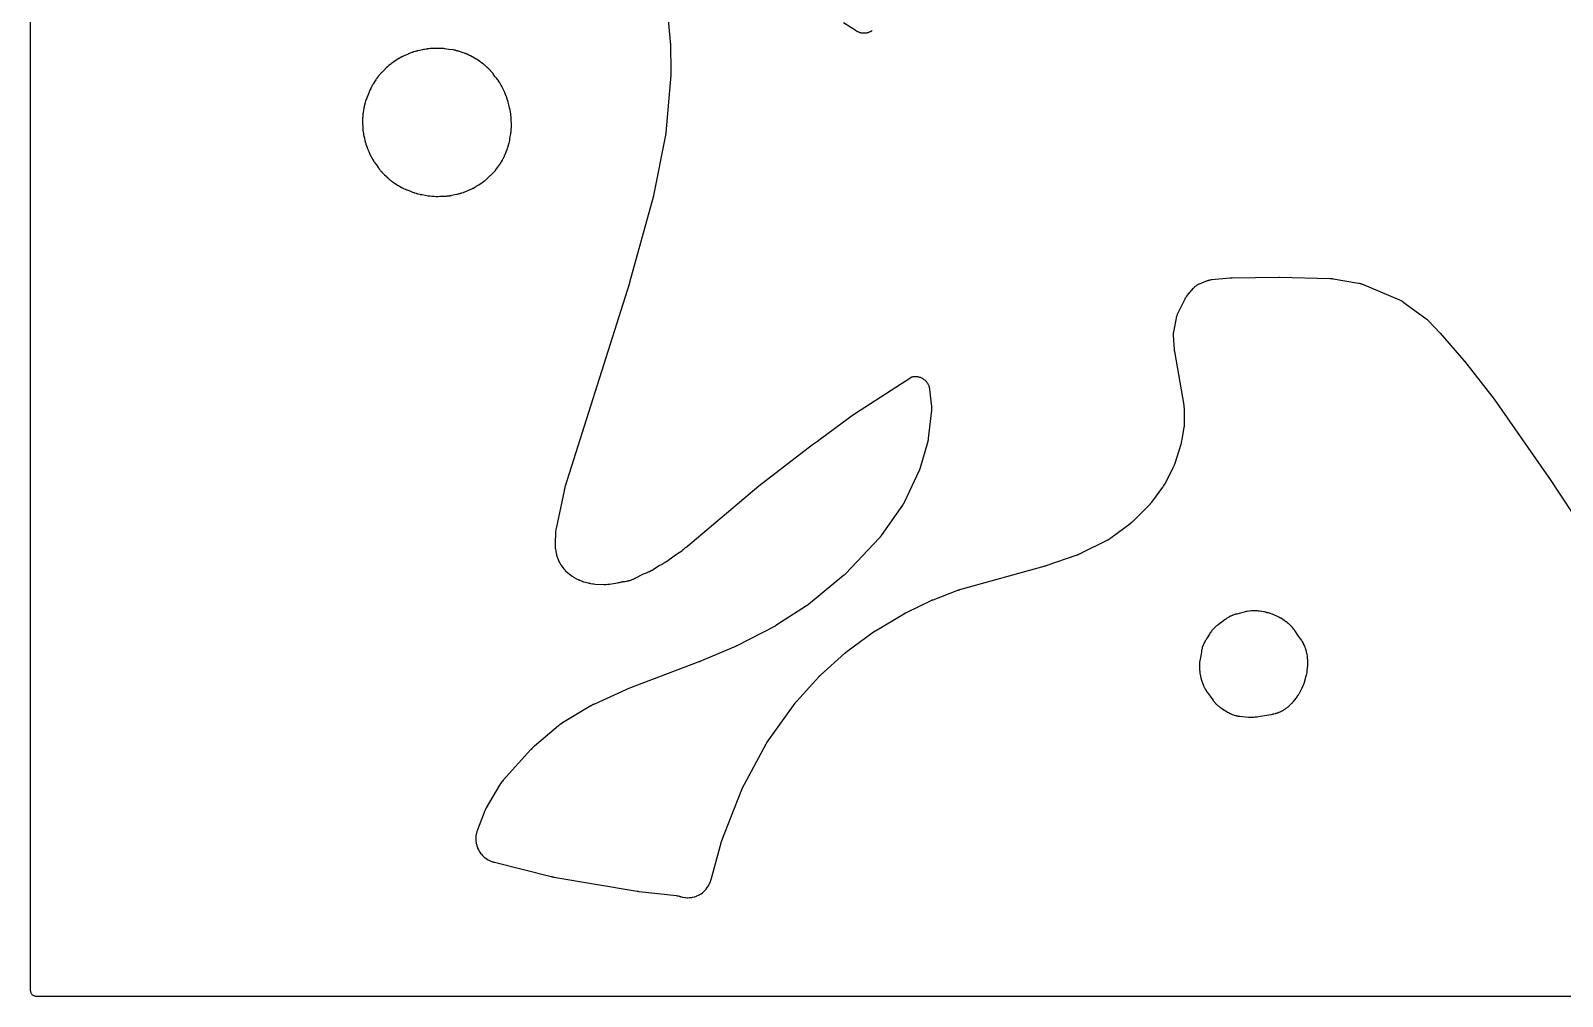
# Model space of a CAD drawing. Header units: millimetres. Extents: x 0 to 300, y 0 to 300.
# Drawn here: x -0.1 to 159.3, y -0.1 to 100.4 of the extents above; entities that cross this region are included whole.
import ezdxf

# ---------------------------------------------------------------- set-up
doc = ezdxf.new("R2010")
doc.units = ezdxf.units.MM
doc.layers.add('CUT', color=7, linetype='CONTINUOUS')

msp = doc.modelspace()

# ---------------------------------------------------------------- linework, layer by layer
at = {"layer": 'CUT'}
for points in [[(298.5625, -0.0625), (1.4375, -0.0625), (0.5522, -0.0625), (0.4788, -0.0589), (0.4206, -0.0503), (0.3635, -0.036), (0.3082, -0.0162), (0.255, 0.009), (0.2046, 0.0392), (0.1573, 0.0743), (0.1137, 0.1137), (0.0743, 0.1573), (0.0392, 0.2046), (0.009, 0.255), (-0.0162, 0.3082), (-0.036, 0.3635), (-0.0503, 0.4206), (-0.0589, 0.4788), (-0.0625, 0.5522), (-0.0625, 1.4375), (-0.0625, 298.5625)], [(66.1856, 102.3182), (66.4744, 99.2543), (66.475, 99.2476), (66.4763, 99.2319), (66.4769, 99.2252), (66.4782, 99.2093), (66.4788, 99.2011), (66.4801, 99.1819), (66.4807, 99.1736), (66.4812, 99.1641), (66.4817, 99.1558), (66.4827, 99.1366), (66.4831, 99.1283), (66.4833, 99.1241), (66.4836, 99.1143), (66.4843, 99.0915), (66.4846, 99.0817), (66.5467, 96.0534), (66.5469, 96.0412), (66.5471, 96.0127), (66.5471, 96.0005), (66.547, 95.9858), (66.5468, 95.9737), (66.5463, 95.9454), (66.5459, 95.9333), (66.5455, 95.9193), (66.545, 95.9071), (66.5437, 95.8788), (66.543, 95.8667), (66.5421, 95.8519), (66.5413, 95.8397), (66.5392, 95.8115), (66.5382, 95.7994), (66.0119, 89.8053), (66.0107, 89.7931), (66.0078, 89.7646), (66.0065, 89.7524), (66.0048, 89.7376), (66.0033, 89.7254), (65.9996, 89.697), (65.998, 89.6848), (65.996, 89.6708), (65.9942, 89.6587), (65.9897, 89.6304), (65.9877, 89.6183), (65.9852, 89.6035), (65.9831, 89.5915), (65.9778, 89.5633), (65.9755, 89.5512), (64.7252, 83.2765), (64.7239, 83.2701), (64.7209, 83.2552), (64.7195, 83.2488), (64.7162, 83.2335), (64.7145, 83.2257), (64.7104, 83.2074), (64.7086, 83.1996), (64.7065, 83.1906), (64.7047, 83.1828), (64.7003, 83.1645), (64.6983, 83.1567), (64.6973, 83.1528), (64.695, 83.1436), (64.6893, 83.1221), (64.6868, 83.1129), (62.2479, 74.2325), (62.2448, 74.2213), (62.2416, 74.2102), (62.2377, 74.1965), (62.2351, 74.1877), (62.2311, 74.1741), (62.2291, 74.1676), (62.2278, 74.1632), (62.2243, 74.152), (62.2228, 74.1472), (55.5237, 52.9187), (55.5195, 52.9047), (55.4931, 52.8135), (55.4893, 52.7994), (55.4589, 52.6841), (55.4554, 52.6699), (55.4335, 52.5775), (55.4303, 52.5632), (54.6012, 48.6396), (54.5988, 48.6275), (54.5838, 48.5488), (54.5816, 48.5366), (54.5736, 48.4891), (54.57, 48.4647), (54.5499, 48.3058), (54.5473, 48.2813), (54.5432, 48.2333), (54.5423, 48.221), (54.5371, 48.141), (54.5364, 48.1287), (54.493, 47.1381), (54.4925, 47.122), (54.4907, 47.0175), (54.4906, 47.0014), (54.4912, 46.9387), (54.4924, 46.9066), (54.5056, 46.6982), (54.5085, 46.6661), (54.5158, 46.6038), (54.5179, 46.5879), (54.5329, 46.4845), (54.5354, 46.4686), (54.6044, 46.0676), (54.6074, 46.052), (54.6276, 45.9507), (54.6309, 45.9352), (54.6446, 45.8747), (54.6525, 45.8439), (54.708, 45.6481), (54.7286, 45.588), (54.8045, 45.3991), (54.8172, 45.3699), (54.8433, 45.3137), (54.8502, 45.2994), (54.8962, 45.207), (54.9035, 45.1928), (55.0036, 45.0042), (55.0112, 44.9904), (55.0617, 44.9011), (55.0696, 44.8875), (55.1014, 44.8347), (55.1183, 44.8081), (55.2314, 44.6404), (55.2694, 44.5901), (55.3994, 44.4352), (55.4203, 44.4116), (55.4624, 44.3666), (55.4733, 44.3552), (55.5452, 44.2821), (55.5565, 44.271), (55.8162, 44.0207), (55.8256, 44.0118), (55.8875, 43.9547), (55.8971, 43.946), (55.9351, 43.9125), (55.9549, 43.8958), (56.0839, 43.7912), (56.1256, 43.7604), (56.2632, 43.6674), (56.285, 43.6534), (56.3281, 43.6269), (56.3392, 43.6202), (56.4119, 43.5777), (56.4232, 43.5713), (56.784, 43.3705), (56.8, 43.3619), (56.9045, 43.3078), (56.9207, 43.2997), (56.9843, 43.2692), (57.0174, 43.2545), (57.2352, 43.1657), (57.2691, 43.1531), (57.336, 43.1304), (57.3532, 43.1249), (57.4657, 43.0905), (57.4831, 43.0855), (57.9588, 42.9557), (57.9753, 42.9514), (58.0835, 42.9252), (58.1002, 42.9214), (58.1655, 42.9075), (58.1992, 42.9014), (58.4191, 42.8676), (58.4531, 42.8634), (58.5196, 42.8571), (58.5366, 42.8557), (58.6477, 42.8483), (58.6648, 42.8474), (59.5776, 42.8127), (59.5917, 42.8123), (59.6835, 42.811), (59.6977, 42.8109), (59.7529, 42.8114), (59.7811, 42.8124), (59.9644, 42.8227), (59.9926, 42.8249), (60.0475, 42.8306), (60.0616, 42.8322), (60.1527, 42.8439), (60.1667, 42.8458), (60.9856, 42.9699), (61.001, 42.9725), (61.1006, 42.9902), (61.1159, 42.9932), (61.1755, 43.0054), (61.2059, 43.0124), (61.4017, 43.0634), (61.4316, 43.072), (61.4896, 43.0903), (61.5044, 43.0952), (61.5572, 43.1134), (61.6892, 43.1192), (61.7489, 43.1249), (61.9392, 43.1525), (61.9687, 43.1576), (62.0262, 43.1689), (62.0409, 43.172), (62.1207, 43.1898), (62.1525, 43.1978), (62.251, 43.2255), (62.2681, 43.2306), (62.3343, 43.2513), (62.3679, 43.2629), (62.5838, 43.3449), (62.6167, 43.3585), (62.6799, 43.387), (62.6961, 43.3945), (62.8, 43.445), (62.8159, 43.453), (63.6933, 43.9114), (64.0911, 44.0603), (64.1063, 44.0662), (64.2041, 44.1059), (64.2191, 44.1122), (64.2772, 44.1376), (64.3066, 44.1514), (64.495, 44.2463), (64.5237, 44.2617), (64.5787, 44.2933), (64.5926, 44.3015), (64.6828, 44.3565), (64.6965, 44.3652), (65.2598, 44.73), (65.6176, 44.9169), (65.6363, 44.9271), (65.7566, 44.9956), (65.7749, 45.0064), (65.9227, 45.0976), (65.9407, 45.1091), (66.0559, 45.1859), (66.0734, 45.198), (66.8972, 45.7905), (67.4475, 46.147), (67.4636, 46.1578), (67.5666, 46.2293), (67.5823, 46.2406), (67.7087, 46.3345), (67.724, 46.3463), (67.8223, 46.4244), (67.8372, 46.4366), (68.0708, 46.6348), (68.0746, 46.6376), (68.1357, 46.6833), (68.1451, 46.6904), (68.2201, 46.7488), (68.2292, 46.756), (68.2876, 46.8033), (68.2971, 46.8111), (75.7035, 53.0649), (81.277, 57.3516), (81.7753, 57.7204), (82.249, 58.0711), (82.754, 58.4449), (85.2898, 60.322), (85.6426, 60.5649), (91.5943, 64.4003), (91.6793, 64.4195), (91.7379, 64.4296), (91.8267, 64.4405), (91.8861, 64.4448), (91.9755, 64.4468), (92.035, 64.4452), (92.1242, 64.4383), (92.1832, 64.4308), (92.2713, 64.4151), (92.3293, 64.4017), (92.4153, 64.3774), (92.4717, 64.3583), (92.5549, 64.3256), (92.6092, 64.301), (92.6887, 64.2602), (92.7402, 64.2304), (92.8153, 64.1818), (92.8637, 64.147), (92.9336, 64.0912), (92.9782, 64.0518), (93.0422, 63.9894), (93.0827, 63.9458), (93.1402, 63.8773), (93.1762, 63.8298), (93.2266, 63.756), (93.2577, 63.7052), (93.3005, 63.6267), (93.3264, 63.5731), (93.3613, 63.4907), (93.3817, 63.4348), (93.4082, 63.3494), (93.423, 63.2917), (93.4409, 63.2041), (93.4532, 63.1231), (93.4589, 63.0787), (93.6386, 61.3217), (93.6397, 61.31), (93.6411, 61.2941), (93.6441, 61.2469), (93.6469, 61.1682), (93.6475, 61.1333), (93.6467, 61.0985), (93.6434, 61.0197), (93.6401, 60.9726), (93.6386, 60.9567), (93.6374, 60.945), (93.3165, 57.99), (93.3155, 57.9805), (93.3137, 57.9657), (93.3104, 57.9413), (93.3056, 57.9086), (93.3009, 57.8797), (93.2968, 57.8568), (93.2943, 57.8438), (93.2934, 57.8389), (93.2874, 57.8108), (93.2731, 57.7483), (93.2637, 57.7111), (93.2602, 57.6986), (93.2576, 57.6894), (92.4671, 54.9277), (92.4646, 54.919), (92.4606, 54.9055), (92.4537, 54.8834), (92.4441, 54.8538), (92.4351, 54.8277), (92.4277, 54.807), (92.4234, 54.7953), (92.4217, 54.7909), (92.4118, 54.7657), (92.3889, 54.7098), (92.3745, 54.6766), (92.3694, 54.6655), (92.3656, 54.6573), (90.8013, 51.3312), (90.7972, 51.3225), (90.7907, 51.309), (90.7796, 51.2869), (90.7643, 51.2574), (90.7503, 51.2315), (90.7389, 51.211), (90.7323, 51.1994), (90.7298, 51.1951), (90.7148, 51.1703), (90.6807, 51.1156), (90.6596, 51.0833), (90.6522, 51.0725), (90.6467, 51.0646), (88.4188, 47.8857), (88.4094, 47.8725), (88.3871, 47.8419), (88.3774, 47.8289), (88.3655, 47.8131), (88.3556, 47.8003), (88.3322, 47.7705), (88.3221, 47.7578), (88.3103, 47.7434), (88.3, 47.7309), (88.2756, 47.702), (88.265, 47.6897), (88.2519, 47.6748), (88.2411, 47.6627), (88.2157, 47.6347), (88.2047, 47.6228), (84.7234, 43.9271), (84.7134, 43.9167), (84.6901, 43.8927), (84.68, 43.8824), (84.6676, 43.8701), (84.6573, 43.86), (84.6332, 43.8368), (84.6228, 43.8269), (84.6107, 43.8156), (84.6001, 43.8059), (84.5753, 43.7834), (84.5645, 43.7738), (84.5514, 43.7623), (84.5405, 43.7529), (84.5149, 43.7312), (84.5039, 43.722), (80.8534, 40.724), (80.8433, 40.7158), (80.8195, 40.6969), (80.8093, 40.6889), (80.7967, 40.6791), (80.7864, 40.6713), (80.7621, 40.653), (80.7517, 40.6453), (80.7396, 40.6365), (80.729, 40.6289), (80.7042, 40.6114), (80.6935, 40.6039), (80.6804, 40.595), (80.6697, 40.5877), (80.6444, 40.5709), (80.6335, 40.5638), (77.5644, 38.5882), (77.5554, 38.5825), (77.5343, 38.5693), (77.5252, 38.5637), (77.5141, 38.5569), (77.5049, 38.5514), (77.4835, 38.5386), (77.4743, 38.5332), (77.4637, 38.5271), (77.4544, 38.5218), (77.4327, 38.5096), (77.4234, 38.5044), (77.4119, 38.4981), (77.4025, 38.4931), (77.3805, 38.4814), (77.3711, 38.4764), (73.401, 36.4245), (73.395, 36.4214), (73.3811, 36.4144), (73.3751, 36.4114), (73.3607, 36.4042), (73.3533, 36.4006), (73.3361, 36.3922), (73.3286, 36.3886), (73.32, 36.3845), (73.3126, 36.381), (73.2951, 36.3729), (73.2876, 36.3694), (73.2837, 36.3677), (73.2748, 36.3637), (73.254, 36.3545), (73.245, 36.3506), (69.5509, 34.7723), (69.5387, 34.7672), (69.5263, 34.762), (69.5222, 34.7603), (69.5119, 34.7561), (69.5075, 34.7543), (69.5025, 34.7523), (69.4981, 34.7505), (69.4878, 34.7464), (69.4839, 34.7449), (69.4756, 34.7416), (69.4636, 34.737), (69.4584, 34.735), (62.0765, 31.9434), (62.0677, 31.94), (62.0067, 31.9159), (61.9974, 31.9121), (61.9219, 31.8807), (61.9127, 31.8768), (61.8535, 31.851), (61.8438, 31.8467), (58.5873, 30.3599), (58.5724, 30.3528), (58.476, 30.3056), (58.4613, 30.2981), (58.3419, 30.2355), (58.3274, 30.2276), (58.2337, 30.1751), (58.2195, 30.1668), (55.2625, 28.4005), (55.2519, 28.394), (55.1833, 28.3511), (55.1729, 28.3444), (55.1322, 28.3177), (55.1116, 28.3037), (54.9801, 28.2095), (54.9602, 28.1946), (54.9219, 28.1647), (54.9121, 28.1569), (54.8494, 28.1058), (54.8399, 28.0978), (52.339, 25.9724), (52.3243, 25.9595), (52.2303, 25.8742), (52.216, 25.8608), (52.1016, 25.75), (52.0878, 25.7362), (51.9995, 25.6449), (51.9862, 25.6306), (49.0939, 22.4381), (49.0836, 22.4265), (49.0177, 22.3498), (49.0077, 22.3379), (48.9693, 22.2909), (48.9503, 22.2663), (48.8309, 22.1033), (48.8132, 22.0778), (48.7799, 22.027), (48.7715, 22.0139), (48.7183, 21.928), (48.7103, 21.9146), (47.3371, 19.5642), (47.3308, 19.5532), (47.2909, 19.4814), (47.2848, 19.4703), (47.2617, 19.4266), (47.2504, 19.404), (47.1797, 19.2556), (47.1694, 19.2326), (47.15, 19.1871), (47.1452, 19.1754), (47.1146, 19.0991), (47.11, 19.0874), (46.4254, 17.2692), (46.4203, 17.2552), (46.3885, 17.1639), (46.3838, 17.1498), (46.3661, 17.0945), (46.3577, 17.066), (46.3085, 16.8818), (46.296, 16.8237), (46.2657, 16.6382), (46.2591, 16.5791), (46.2473, 16.3914), (46.2465, 16.332), (46.2534, 16.1441), (46.2585, 16.0849), (46.2839, 15.8986), (46.2949, 15.8401), (46.3386, 15.6573), (46.3553, 15.6002), (46.4169, 15.4226), (46.4392, 15.3675), (46.5181, 15.1968), (46.5457, 15.1441), (46.6411, 14.9822), (46.6737, 14.9325), (46.7847, 14.7807), (46.8222, 14.7345), (46.9476, 14.5945), (46.9894, 14.5522), (47.1281, 14.4253), (47.1739, 14.3874), (47.3245, 14.2748), (47.3738, 14.2416), (47.5348, 14.1445), (47.5872, 14.1164), (47.757, 14.0357), (47.8119, 14.0129), (47.9913, 13.9485), (48.0195, 13.9391), (48.0751, 13.9223), (48.0894, 13.9181), (48.1825, 13.8923), (48.1969, 13.8885), (54.0797, 12.4157), (54.0903, 12.4132), (54.1641, 12.3961), (54.1754, 12.3936), (54.2678, 12.3741), (54.279, 12.3719), (54.3522, 12.3579), (54.3643, 12.3557), (63.0349, 10.8828), (63.0429, 10.8815), (63.0985, 10.8729), (63.1071, 10.8716), (63.1766, 10.8618), (63.1851, 10.8606), (63.2401, 10.8537), (63.2491, 10.8526), (67.124, 10.4209), (67.1349, 10.4197), (67.1518, 10.4176), (67.1797, 10.4137), (67.217, 10.4079), (67.25, 10.4021), (67.2548, 10.4012), (67.3122, 10.388), (67.4052, 10.3636), (67.4478, 10.3513), (67.4622, 10.3467), (67.4763, 10.3424), (67.5353, 10.3253), (67.5459, 10.3222), (67.5491, 10.3212), (67.5632, 10.3172), (67.5667, 10.3162), (67.5712, 10.3149), (67.5784, 10.313), (67.5888, 10.3103), (67.6168, 10.3034), (67.752, 10.2677), (67.8093, 10.2556), (67.992, 10.2261), (68.0502, 10.2196), (68.2349, 10.208), (68.2934, 10.2072), (68.4783, 10.2137), (68.5367, 10.2186), (68.7201, 10.2431), (68.7777, 10.2537), (68.9579, 10.2959), (69.0141, 10.3121), (69.1893, 10.3717), (69.2438, 10.3932), (69.4123, 10.4696), (69.4644, 10.4963), (69.6247, 10.5888), (69.6739, 10.6205), (69.8245, 10.7281), (69.8704, 10.7644), (70.0097, 10.8862), (70.0518, 10.9268), (70.1786, 11.0616), (70.2166, 11.1062), (70.3297, 11.2527), (70.3632, 11.3007), (70.4614, 11.4575), (70.49, 11.5086), (70.5725, 11.6742), (70.5961, 11.7278), (70.6629, 11.9031), (70.6727, 11.9307), (70.6905, 11.9851), (70.6948, 11.999), (70.7222, 12.0902), (70.7262, 12.1042), (71.7723, 15.9302), (71.7755, 15.9415), (71.7831, 15.968), (71.7864, 15.9793), (71.7906, 15.9931), (71.7941, 16.0043), (71.8024, 16.0306), (71.806, 16.0418), (71.8103, 16.0547), (71.814, 16.0659), (71.823, 16.0919), (71.8269, 16.103), (71.8318, 16.1165), (71.8359, 16.1276), (71.8456, 16.1534), (71.8498, 16.1644), (73.8532, 21.3032), (73.8581, 21.3155), (73.8698, 21.3441), (73.8749, 21.3563), (73.8812, 21.3711), (73.8864, 21.3833), (73.8989, 21.4115), (73.9043, 21.4236), (73.9107, 21.4374), (73.9163, 21.4494), (73.9296, 21.4773), (73.9354, 21.4892), (73.9426, 21.5036), (73.9485, 21.5155), (73.9626, 21.5429), (73.9688, 21.5547), (76.4085, 26.1354), (76.4155, 26.1482), (76.432, 26.178), (76.4391, 26.1907), (76.448, 26.2061), (76.4554, 26.2187), (76.4728, 26.2479), (76.4804, 26.2604), (76.4892, 26.2746), (76.497, 26.2869), (76.5153, 26.3156), (76.5233, 26.3278), (76.5332, 26.3426), (76.5413, 26.3547), (76.5606, 26.3827), (76.569, 26.3947), (79.4535, 30.4433), (79.4613, 30.454), (79.4796, 30.4789), (79.4875, 30.4896), (79.4973, 30.5024), (79.5053, 30.5129), (79.5244, 30.5373), (79.5326, 30.5477), (79.5421, 30.5595), (79.5505, 30.5698), (79.5703, 30.5936), (79.5788, 30.6037), (79.5893, 30.616), (79.598, 30.626), (79.6184, 30.6492), (79.6272, 30.659), (81.9275, 33.1946), (81.9351, 33.2029), (81.953, 33.2222), (81.9608, 33.2304), (81.9703, 33.2404), (81.9781, 33.2485), (81.9965, 33.2673), (82.0045, 33.2753), (82.0137, 33.2845), (82.0217, 33.2924), (82.0406, 33.3108), (82.0487, 33.3186), (82.0587, 33.328), (82.067, 33.3358), (82.0863, 33.3536), (82.0946, 33.3612), (84.6455, 35.6611), (84.6539, 35.6686), (84.6736, 35.6859), (84.6821, 35.6933), (84.6925, 35.7022), (84.7011, 35.7095), (84.7213, 35.7263), (84.73, 35.7335), (84.74, 35.7417), (84.7488, 35.7487), (84.7693, 35.7651), (84.7782, 35.772), (84.7891, 35.7804), (84.798, 35.7873), (84.819, 35.8031), (84.828, 35.8098), (87.6167, 37.8587), (87.6256, 37.8651), (87.6464, 37.88), (87.6553, 37.8863), (87.6663, 37.894), (87.6754, 37.9002), (87.6965, 37.9146), (87.7056, 37.9207), (87.7162, 37.9277), (87.7254, 37.9337), (87.7469, 37.9476), (87.7561, 37.9535), (87.7675, 37.9606), (87.7768, 37.9664), (87.7987, 37.9797), (87.8081, 37.9854), (90.8529, 39.7945), (90.8614, 39.7994), (90.8812, 39.8109), (90.8897, 39.8158), (90.9001, 39.8216), (90.9086, 39.8264), (90.9287, 39.8375), (90.9373, 39.8421), (90.9472, 39.8475), (90.9559, 39.8521), (90.9762, 39.8627), (90.9849, 39.8671), (90.9955, 39.8726), (91.0043, 39.877), (91.0248, 39.8871), (91.0336, 39.8914), (93.6219, 41.1385), (93.6307, 41.1426), (93.6512, 41.1522), (93.66, 41.1563), (93.6708, 41.1612), (93.6796, 41.1652), (93.7004, 41.1744), (93.7093, 41.1783), (93.7196, 41.1827), (93.7285, 41.1865), (93.7494, 41.1952), (93.7584, 41.1989), (93.7694, 41.2033), (93.7784, 41.2069), (93.7995, 41.2152), (93.8086, 41.2187), (96.3913, 42.1986), (96.4009, 42.2022), (96.4233, 42.2104), (96.433, 42.2139), (96.4448, 42.2181), (96.4544, 42.2214), (96.4771, 42.2291), (96.4868, 42.2324), (96.498, 42.2361), (96.5078, 42.2392), (96.5305, 42.2464), (96.5403, 42.2494), (96.5523, 42.253), (96.5621, 42.256), (96.5851, 42.2626), (96.5949, 42.2654), (105.3688, 44.7085), (105.377, 44.7109), (105.4341, 44.7277), (105.4428, 44.7303), (105.5136, 44.7523), (105.5222, 44.755), (105.5778, 44.7732), (105.5869, 44.7763), (108.8104, 45.8878), (108.829, 45.8945), (108.9487, 45.9403), (108.967, 45.9476), (109.1152, 46.0099), (109.1333, 46.0179), (109.2498, 46.0714), (109.2676, 46.0799), (111.8403, 47.3661), (111.8521, 47.3721), (111.9282, 47.4123), (111.9399, 47.4186), (111.9851, 47.4438), (112.008, 47.4572), (112.1545, 47.5474), (112.1768, 47.5618), (112.2196, 47.5909), (112.2305, 47.5984), (112.3007, 47.6483), (112.3114, 47.6561), (114.4208, 49.2274), (114.4292, 49.2338), (114.4877, 49.279), (114.4964, 49.2858), (114.5342, 49.3162), (114.5522, 49.3311), (114.6621, 49.4266), (114.6788, 49.4417), (114.7073, 49.4683), (114.7149, 49.4756), (114.7674, 49.5265), (114.7758, 49.5349), (116.3116, 51.0851), (116.3268, 51.101), (116.4231, 51.2055), (116.4376, 51.2219), (116.5535, 51.3574), (116.5674, 51.3743), (116.6559, 51.4856), (116.6692, 51.503), (117.7297, 52.943), (117.7369, 52.953), (117.7833, 53.0188), (117.7903, 53.029), (117.8174, 53.0691), (117.8308, 53.0899), (117.9152, 53.2268), (117.9277, 53.2482), (117.9514, 53.2904), (117.9574, 53.3013), (117.9953, 53.3722), (118.001, 53.3832), (118.7942, 54.946), (118.7997, 54.9571), (118.8345, 55.0292), (118.8397, 55.0404), (118.8597, 55.0842), (118.8695, 55.1068), (118.93, 55.2551), (118.9389, 55.2781), (118.9552, 55.3234), (118.9593, 55.335), (118.9849, 55.4109), (118.9888, 55.4226), (119.6107, 57.3954), (119.6166, 57.4155), (119.6531, 57.5469), (119.6583, 57.5673), (119.6982, 57.7336), (119.7028, 57.7541), (119.7299, 57.8878), (119.7337, 57.9084), (119.9365, 59.123), (119.9385, 59.1357), (119.9506, 59.2187), (119.9523, 59.2315), (119.9584, 59.2816), (119.961, 59.3072), (119.9743, 59.4743), (119.9758, 59.5001), (119.9777, 59.5505), (119.978, 59.5634), (119.9792, 59.6472), (119.9793, 59.6601), (119.9708, 60.9421), (119.9706, 60.9545), (119.9684, 61.0352), (119.968, 61.0476), (119.9656, 61.0961), (119.9639, 61.1209), (119.9495, 61.2817), (119.9468, 61.3064), (119.9404, 61.3545), (119.9387, 61.3668), (119.9265, 61.4467), (119.9245, 61.4589), (118.9504, 67.0577), (118.9485, 67.0692), (118.9442, 67.0961), (118.9424, 67.1076), (118.9403, 67.1217), (118.9387, 67.1332), (118.9351, 67.1602), (118.9336, 67.1718), (118.932, 67.1852), (118.9307, 67.1968), (118.9278, 67.2239), (118.9266, 67.2355), (118.9252, 67.2497), (118.9242, 67.2613), (118.922, 67.2885), (118.9211, 67.3001), (118.8265, 68.6785), (118.8259, 68.688), (118.825, 68.7028), (118.8239, 68.7271), (118.8229, 68.7599), (118.8225, 68.7889), (118.8225, 68.793), (118.824, 68.8441), (118.8281, 68.9136), (118.8343, 68.9794), (118.8405, 69.0257), (118.8464, 69.064), (118.8486, 69.0764), (118.8503, 69.0858), (119.1202, 70.5255), (119.1221, 70.5353), (119.1251, 70.5506), (119.1305, 70.5757), (119.1382, 70.6094), (119.1455, 70.6391), (119.1466, 70.6433), (119.162, 70.6949), (119.185, 70.7647), (119.2094, 70.83), (119.2284, 70.8754), (119.2451, 70.9127), (119.2507, 70.9247), (119.2551, 70.9337), (120.0323, 72.5306), (120.0365, 72.539), (120.0429, 72.5518), (120.0538, 72.573), (120.0688, 72.6011), (120.0825, 72.6259), (120.0845, 72.6294), (120.1105, 72.6719), (120.1475, 72.7288), (120.1846, 72.7815), (120.2121, 72.8179), (120.2356, 72.8476), (120.2434, 72.857), (120.2493, 72.8642), (120.9068, 73.6439), (120.9361, 73.677), (120.9914, 73.7364), (121.0548, 73.7981), (121.099, 73.8371), (121.1682, 73.8923), (121.216, 73.9267), (121.2903, 73.9749), (121.3413, 74.0044), (121.4199, 74.045), (121.4937, 74.0787), (121.5344, 74.096), (122.3482, 74.4194), (122.358, 74.4232), (122.3732, 74.429), (122.3984, 74.4383), (122.4324, 74.4502), (122.4628, 74.4603), (122.4671, 74.4616), (122.5214, 74.4766), (122.596, 74.4947), (122.6674, 74.5091), (122.7181, 74.5171), (122.7604, 74.5228), (122.7742, 74.5244), (122.7847, 74.5254), (124.7234, 74.7171), (124.7333, 74.718), (124.7565, 74.72), (124.7664, 74.7208), (124.7785, 74.7218), (124.7884, 74.7225), (124.8116, 74.724), (124.8215, 74.7246), (124.8329, 74.7252), (124.8429, 74.7257), (124.8661, 74.7267), (124.876, 74.7271), (124.8881, 74.7275), (124.8981, 74.7277), (124.9213, 74.7282), (124.9312, 74.7284), (129.7749, 74.7772), (129.7853, 74.7773), (129.7957, 74.7773), (129.8085, 74.7773), (129.8167, 74.7773), (129.8294, 74.7772), (129.8356, 74.7771), (129.8397, 74.7771), (129.8502, 74.7769), (129.8547, 74.7768), (135.0829, 74.6531), (135.0991, 74.6526), (135.1369, 74.651), (135.1531, 74.6502), (135.1727, 74.649), (135.1889, 74.6479), (135.2266, 74.645), (135.2427, 74.6435), (135.2612, 74.6418), (135.2773, 74.6401), (135.3148, 74.6358), (135.3309, 74.6338), (135.3505, 74.6312), (135.3665, 74.629), (135.4039, 74.6233), (135.4199, 74.6208), (138.0735, 74.1717), (138.0862, 74.1695), (138.1034, 74.1663), (138.1541, 74.1555), (138.238, 74.1349), (138.2749, 74.1251), (138.3113, 74.1136), (138.3932, 74.086), (138.4418, 74.068), (138.458, 74.0614), (138.47, 74.0565), (142.3226, 72.4368), (142.3347, 72.4316), (142.351, 72.4245), (142.3988, 72.4019), (142.4772, 72.3619), (142.5115, 72.3434), (142.5449, 72.3235), (142.6196, 72.2768), (142.6635, 72.2475), (142.678, 72.2371), (142.6887, 72.2294), (145.0818, 70.4743), (145.0902, 70.4681), (145.1031, 70.4584), (145.1241, 70.4421), (145.152, 70.4198), (145.1765, 70.3996), (145.1956, 70.3832), (145.2064, 70.3737), (145.2104, 70.3702), (145.2334, 70.3491), (145.2837, 70.3013), (145.3131, 70.272), (145.3229, 70.2619), (145.33, 70.2543), (146.5505, 68.9527), (149.0112, 66.1114), (149.021, 66.1), (149.031, 66.0882), (149.0343, 66.0843), (149.0425, 66.0746), (149.046, 66.0704), (149.05, 66.0655), (149.0535, 66.0613), (149.0615, 66.0515), (149.0645, 66.0478), (149.071, 66.0398), (149.0801, 66.0283), (149.0841, 66.0232), (152.1683, 62.0934), (157.8269, 53.9624), (157.8334, 53.953), (157.839, 53.9448), (157.8427, 53.9393), (157.8517, 53.9259), (157.8556, 53.9202), (169.0097, 37.0843)], [(87.4875, 100.4429), (87.4146, 100.3945), (87.3647, 100.3647), (87.2875, 100.3237), (87.2348, 100.2989), (87.1541, 100.2655), (87.0993, 100.2459), (87.0156, 100.2206), (86.9592, 100.2064), (86.8735, 100.1893), (86.8159, 100.1806), (86.7289, 100.1719), (86.6708, 100.1689), (86.5834, 100.1686), (86.5253, 100.1713), (86.4383, 100.1795), (86.3807, 100.1878), (86.2949, 100.2044), (86.2383, 100.2182), (86.1545, 100.2431), (86.0996, 100.2623), (86.0186, 100.2952), (85.9658, 100.3197), (85.9078, 100.3501), (85.8482, 100.385), (85.8111, 100.408), (84.5039, 101.2618)]]:
    msp.add_lwpolyline(points, dxfattribs=at)
for points in [[(34.7554, 88.8047), (34.8106, 88.6222), (34.8198, 88.5943), (34.8391, 88.5404), (34.841, 88.5351), (34.843, 88.5283), (34.8596, 88.4733), (34.8688, 88.4453), (34.9332, 88.2652), (34.9437, 88.2377), (34.9657, 88.1846), (34.9715, 88.171), (35.0102, 88.0835), (35.0163, 88.0701), (35.1244, 87.8411), (35.2274, 87.5917), (35.2332, 87.5781), (35.2719, 87.4905), (35.2781, 87.4771), (35.3026, 87.425), (35.3158, 87.3986), (35.4059, 87.2296), (35.4204, 87.204), (35.45, 87.1545), (35.4549, 87.1466), (35.4581, 87.1402), (35.4648, 87.1272), (35.4919, 87.0765), (35.5064, 87.0509), (35.6044, 86.8869), (35.6202, 86.8621), (35.652, 86.8143), (35.6603, 86.8021), (35.7153, 86.7239), (35.7239, 86.712), (35.9004, 86.4736), (36.0806, 86.2032), (36.0888, 86.1914), (36.1424, 86.1149), (36.1508, 86.1033), (36.1841, 86.0582), (36.2017, 86.0355), (36.3196, 85.8908), (36.3383, 85.869), (36.3758, 85.8272), (36.3855, 85.8167), (36.4051, 85.7959), (36.4079, 85.7923), (36.4173, 85.7805), (36.4547, 85.735), (36.4744, 85.7122), (36.6061, 85.5673), (36.627, 85.5455), (36.6687, 85.5039), (36.6795, 85.4934), (36.7507, 85.4261), (36.7618, 85.4159), (36.9112, 85.2814), (37.0365, 85.1547), (37.0473, 85.144), (37.1187, 85.0754), (37.1299, 85.0649), (37.1738, 85.0248), (37.1968, 85.0048), (37.3496, 84.8788), (37.3736, 84.86), (37.4214, 84.8246), (37.4323, 84.8167), (37.436, 84.8136), (37.4811, 84.7769), (37.5046, 84.7587), (37.6605, 84.6442), (37.6849, 84.6272), (37.7334, 84.5952), (37.746, 84.5871), (37.828, 84.5358), (37.8407, 84.5281), (38.0139, 84.4257), (38.1806, 84.3146), (38.193, 84.3065), (38.2744, 84.2551), (38.287, 84.2473), (38.3367, 84.2177), (38.3625, 84.2031), (38.5323, 84.1127), (38.5588, 84.0994), (38.6075, 84.0765), (38.6366, 84.0602), (38.6494, 84.0533), (38.6997, 84.0268), (38.7258, 84.0138), (38.8971, 83.9338), (38.9238, 83.9221), (38.9764, 83.9005), (38.9899, 83.8952), (39.0783, 83.8615), (39.092, 83.8565), (39.3875, 83.752), (39.6615, 83.6392), (39.6753, 83.6337), (39.7654, 83.5992), (39.7793, 83.5941), (39.8339, 83.5747), (39.8621, 83.5655), (40.0467, 83.5101), (40.0754, 83.5022), (40.1316, 83.4884), (40.1461, 83.485), (40.1542, 83.4832), (40.163, 83.4803), (40.177, 83.4759), (40.2321, 83.4594), (40.2605, 83.4517), (40.4461, 83.4059), (40.4749, 83.3995), (40.5313, 83.3885), (40.5457, 83.3859), (40.64, 83.3699), (40.6546, 83.3676), (40.9653, 83.3226), (41.2937, 83.2586), (41.3073, 83.2561), (41.3957, 83.241), (41.4093, 83.2388), (41.4626, 83.2309), (41.49, 83.2275), (41.6684, 83.2095), (41.6959, 83.2074), (41.7497, 83.2044), (41.7635, 83.2038), (41.8144, 83.2022), (41.8215, 83.2015), (41.8755, 83.1962), (41.9032, 83.1941), (42.0834, 83.1849), (42.1112, 83.1841), (42.1654, 83.1838), (42.1793, 83.1839), (42.2696, 83.1856), (42.2834, 83.186), (42.5062, 83.1952), (42.7272, 83.1933), (42.7416, 83.1934), (42.8353, 83.1948), (42.8497, 83.1952), (42.9059, 83.1975), (42.9347, 83.1993), (43.1212, 83.2156), (43.1498, 83.2188), (43.1886, 83.2241), (43.2579, 83.2286), (43.2715, 83.2296), (43.3247, 83.2343), (43.3518, 83.2372), (43.5277, 83.2607), (43.5547, 83.2649), (43.6072, 83.2744), (43.6206, 83.2769), (43.7076, 83.2946), (43.7209, 83.2975), (44.2398, 83.4155), (44.3236, 83.431), (44.3392, 83.4341), (44.4403, 83.4557), (44.4558, 83.4592), (44.5162, 83.4738), (44.5469, 83.482), (44.6066, 83.4998), (44.6628, 83.514), (44.6764, 83.5176), (44.7293, 83.5323), (44.7562, 83.5404), (44.9298, 83.5974), (44.9564, 83.6068), (45.0077, 83.6264), (45.0208, 83.6316), (45.1054, 83.6661), (45.1184, 83.6716), (45.8232, 83.9788), (45.8351, 83.9842), (45.9118, 84.0196), (45.9236, 84.0252), (45.9693, 84.0475), (45.9924, 84.0594), (46.1409, 84.1402), (46.1635, 84.1531), (46.2071, 84.1793), (46.2181, 84.1861), (46.2897, 84.2312), (46.3006, 84.2383), (46.5452, 84.4001), (47.0065, 84.7038), (47.0181, 84.7116), (47.0926, 84.7632), (47.104, 84.7713), (47.148, 84.8033), (47.1702, 84.8202), (47.3116, 84.9334), (47.3329, 84.9513), (47.3738, 84.9873), (47.3841, 84.9966), (47.4508, 85.058), (47.4609, 85.0676), (48.0213, 85.6089), (48.0312, 85.6187), (48.0951, 85.6833), (48.1048, 85.6934), (48.1422, 85.7331), (48.1609, 85.7538), (48.2792, 85.8915), (48.2969, 85.9131), (48.3305, 85.9562), (48.3389, 85.9673), (48.3931, 86.0401), (48.4013, 86.0514), (48.4207, 86.0787), (48.4236, 86.0822), (48.5525, 86.2472), (48.5717, 86.2731), (48.6077, 86.3247), (48.6168, 86.3381), (48.6744, 86.4255), (48.6831, 86.4391), (48.7332, 86.5198), (48.7869, 86.5956), (48.7958, 86.6084), (48.8522, 86.6926), (48.8607, 86.7057), (48.8933, 86.7572), (48.9093, 86.7839), (49.0087, 86.9605), (49.0217, 86.9852), (49.0655, 87.0599), (49.0731, 87.0732), (49.1021, 87.1257), (49.1162, 87.153), (49.2037, 87.3324), (49.2164, 87.3604), (49.2399, 87.4156), (49.2457, 87.4298), (49.2825, 87.5226), (49.2879, 87.537), (49.3973, 87.8357), (49.5029, 88.0797), (49.5093, 88.0951), (49.5496, 88.1959), (49.5556, 88.2114), (49.5781, 88.2726), (49.5888, 88.3042), (49.6523, 88.5115), (49.6612, 88.5437), (49.6767, 88.6069), (49.6792, 88.6174), (49.6964, 88.6737), (49.7051, 88.7053), (49.756, 88.9121), (49.763, 88.9441), (49.7749, 89.007), (49.7777, 89.0231), (49.7947, 89.1284), (49.7971, 89.1446), (49.8339, 89.4213), (49.8855, 89.6957), (49.8882, 89.711), (49.9044, 89.8112), (49.9066, 89.8266), (49.9148, 89.887), (49.9181, 89.918), (49.9347, 90.1201), (49.9364, 90.1513), (49.9383, 90.2122), (49.9385, 90.2277), (49.9386, 90.2287), (49.9401, 90.244), (49.9449, 90.3039), (49.9466, 90.3347), (49.9526, 90.5346), (49.9527, 90.5654), (49.9514, 90.6255), (49.9509, 90.6409), (49.9461, 90.7408), (49.9452, 90.7562), (49.9228, 91.0634), (49.916, 91.3694), (49.9154, 91.3845), (49.9108, 91.4822), (49.9099, 91.4972), (49.9057, 91.5558), (49.9027, 91.5857), (49.8788, 91.7798), (49.8744, 91.8096), (49.8643, 91.8674), (49.8615, 91.8822), (49.8599, 91.8903), (49.8592, 91.8973), (49.8576, 91.9121), (49.8504, 91.9702), (49.846, 91.9998), (49.8125, 92.1915), (49.8066, 92.2209), (49.7937, 92.2779), (49.7902, 92.2925), (49.7664, 92.3869), (49.7625, 92.4013), (49.6782, 92.7028), (49.6089, 93.0085), (49.6054, 93.0231), (49.5815, 93.1176), (49.5776, 93.1321), (49.5618, 93.1885), (49.553, 93.2172), (49.4912, 93.4021), (49.4809, 93.4303), (49.4596, 93.4848), (49.4539, 93.4987), (49.4515, 93.5046), (49.449, 93.5125), (49.4444, 93.5269), (49.4257, 93.5827), (49.4154, 93.6111), (49.3439, 93.7937), (49.3322, 93.8215), (49.308, 93.8752), (49.3016, 93.8889), (49.2591, 93.9773), (49.2523, 93.9908), (49.1129, 94.2626), (48.9872, 94.5419), (48.9806, 94.556), (48.9367, 94.6472), (48.9298, 94.6611), (48.902, 94.7152), (48.887, 94.7425), (48.7852, 94.9174), (48.7689, 94.9439), (48.7356, 94.9948), (48.7293, 95.0043), (48.7286, 95.0055), (48.7209, 95.0193), (48.6899, 95.0726), (48.6733, 95.0995), (48.5609, 95.2712), (48.5429, 95.2972), (48.5065, 95.347), (48.497, 95.3596), (48.4342, 95.4408), (48.4243, 95.4532), (48.2428, 95.6755), (48.0448, 95.9468), (48.0361, 95.9583), (47.979, 96.0327), (47.9701, 96.0441), (47.9347, 96.0879), (47.9161, 96.11), (47.7914, 96.2501), (47.7717, 96.2712), (47.7323, 96.3114), (47.7221, 96.3216), (47.6557, 96.3862), (47.6499, 96.3927), (47.6297, 96.414), (47.4952, 96.5493), (47.474, 96.5696), (47.4316, 96.6082), (47.4207, 96.618), (47.3486, 96.6805), (47.3374, 96.69), (47.2545, 96.7585), (47.1771, 96.8302), (47.1657, 96.8405), (47.0908, 96.9065), (47.0792, 96.9165), (47.0332, 96.955), (47.0091, 96.974), (46.8497, 97.094), (46.8391, 97.1016), (46.8134, 97.1228), (46.803, 97.1312), (46.7347, 97.1851), (46.7241, 97.1933), (46.6823, 97.2248), (46.6605, 97.2404), (46.517, 97.3389), (46.4946, 97.3535), (46.4502, 97.3811), (46.4387, 97.3881), (46.3638, 97.4324), (46.3522, 97.4391), (45.6986, 97.8063), (45.6865, 97.8129), (45.6073, 97.855), (45.5951, 97.8613), (45.5469, 97.8855), (45.522, 97.8974), (45.3583, 97.9704), (45.3329, 97.9811), (45.2827, 98.0008), (45.2698, 98.0057), (45.1857, 98.0365), (45.1726, 98.0411), (44.8133, 98.1633), (44.4611, 98.2843), (44.4481, 98.2886), (44.3632, 98.3156), (44.3501, 98.3196), (44.2987, 98.3347), (44.2723, 98.3418), (44.2641, 98.3438), (44.2506, 98.3474), (44.1568, 98.37), (44.0993, 98.384), (44.091, 98.3859), (44.0778, 98.3891), (44.051, 98.3949), (43.9986, 98.405), (43.9851, 98.4075), (43.8974, 98.4223), (43.8839, 98.4245), (43.4432, 98.4891), (43.0304, 98.5507), (43.018, 98.5524), (42.9374, 98.5627), (42.925, 98.5642), (42.8763, 98.5694), (42.8514, 98.5715), (42.6892, 98.5821), (42.6642, 98.5831), (42.6153, 98.5843), (42.6028, 98.5844), (42.5215, 98.5846), (42.509, 98.5845), (41.6845, 98.5692), (41.6713, 98.5688), (41.5856, 98.5653), (41.5724, 98.5646), (41.5209, 98.5614), (41.4946, 98.5592), (41.324, 98.5409), (41.2978, 98.5375), (41.2468, 98.5298), (41.2338, 98.5277), (41.1799, 98.5183), (41.1271, 98.5133), (41.0972, 98.5097), (40.9038, 98.4815), (40.8741, 98.4764), (40.8164, 98.4651), (40.8017, 98.462), (40.7063, 98.4407), (40.6916, 98.4372), (40.4193, 98.3691), (40.1653, 98.3191), (40.1508, 98.316), (40.0562, 98.2949), (40.0417, 98.2915), (39.9853, 98.2774), (39.9565, 98.2695), (39.7713, 98.2134), (39.743, 98.2041), (39.6882, 98.1845), (39.6804, 98.1816), (39.6739, 98.1797), (39.6184, 98.1628), (39.5901, 98.1535), (39.4083, 98.0884), (39.3806, 98.0777), (39.327, 98.0554), (39.3133, 98.0495), (39.225, 98.0103), (39.2115, 98.0041), (38.9759, 97.8923), (38.7489, 97.7981), (38.7353, 97.7922), (38.6473, 97.7532), (38.6339, 97.747), (38.5816, 97.7222), (38.5552, 97.7089), (38.3856, 97.618), (38.3598, 97.6033), (38.3103, 97.5735), (38.306, 97.5709), (38.2573, 97.5447), (38.2317, 97.5302), (38.0676, 97.4316), (38.0428, 97.4158), (37.995, 97.3838), (37.9829, 97.3754), (37.9047, 97.3202), (37.8927, 97.3115), (37.6958, 97.1651), (37.4996, 97.0335), (37.4876, 97.0252), (37.4106, 96.9708), (37.3988, 96.9623), (37.3533, 96.9284), (37.3304, 96.9105), (37.1846, 96.7908), (37.1626, 96.7718), (37.1206, 96.7337), (37.1202, 96.7333), (37.119, 96.7324), (37.0755, 96.6967), (37.0537, 96.6778), (36.9148, 96.5522), (36.8939, 96.5323), (36.854, 96.4926), (36.8439, 96.4823), (36.7792, 96.4146), (36.7693, 96.404), (36.6009, 96.2192), (36.4267, 96.0453), (36.4168, 96.0352), (36.3534, 95.9688), (36.3437, 95.9585), (36.3066, 95.9177), (36.288, 95.8964), (36.1709, 95.7552), (36.1534, 95.733), (36.1202, 95.6889), (36.1153, 95.6822), (36.0807, 95.6405), (36.0633, 95.6185), (35.9536, 95.4727), (35.9372, 95.4499), (35.9063, 95.4046), (35.8985, 95.3929), (35.8489, 95.3163), (35.8414, 95.3045), (35.7141, 95.0977), (35.5968, 94.9256), (35.5883, 94.9127), (35.534, 94.8284), (35.5258, 94.8153), (35.4945, 94.7639), (35.4792, 94.7371), (35.3839, 94.5608), (35.3745, 94.5423), (35.3604, 94.5179), (35.3528, 94.5045), (35.324, 94.4517), (35.3099, 94.4243), (35.223, 94.2441), (35.2103, 94.216), (35.187, 94.1606), (35.1813, 94.1463), (35.1449, 94.053), (35.1395, 94.0386), (35.0103, 93.6808), (34.865, 93.3296), (34.8592, 93.3152), (34.8231, 93.221), (34.8177, 93.2064), (34.7975, 93.1493), (34.7878, 93.1198), (34.7304, 92.9266), (34.7224, 92.8966), (34.7081, 92.8377), (34.7047, 92.8226), (34.6998, 92.8), (34.6934, 92.7766), (34.6448, 92.5803), (34.6381, 92.5499), (34.6266, 92.4902), (34.6238, 92.4749), (34.6072, 92.3751), (34.6049, 92.3597), (34.5751, 92.1468), (34.5285, 91.898), (34.526, 91.8841), (34.5112, 91.7933), (34.5091, 91.7793), (34.5015, 91.7246), (34.4982, 91.6965), (34.4815, 91.5135), (34.4796, 91.4852), (34.4772, 91.43), (34.4771, 91.4254), (34.4767, 91.4224), (34.4717, 91.3671), (34.4697, 91.3387), (34.4616, 91.1539), (34.461, 91.1254), (34.4612, 91.0698), (34.4614, 91.0556), (34.464, 90.9631), (34.4645, 90.9489), (34.4767, 90.7094), (34.4775, 90.4621), (34.4778, 90.4477), (34.4803, 90.3539), (34.4809, 90.3394), (34.4838, 90.2831), (34.486, 90.2543), (34.5046, 90.0676), (34.5082, 90.039), (34.5165, 89.9832), (34.5165, 89.9828), (34.5171, 89.9767), (34.5227, 89.9202), (34.5263, 89.8914), (34.5541, 89.7046), (34.5591, 89.676), (34.5702, 89.6203), (34.5732, 89.6061), (34.5938, 89.5139), (34.5972, 89.4998), (34.6565, 89.2622), (34.7065, 89.0103), (34.7095, 88.9959), (34.7304, 88.9028), (34.7338, 88.8886), (34.7476, 88.833)], [(121.5186, 34.107), (121.526, 34.0139), (121.5273, 33.9996), (121.5622, 33.6645), (121.5639, 33.6494), (121.5766, 33.5516), (121.5788, 33.5366), (121.5879, 33.4781), (121.5933, 33.4482), (121.6334, 33.2552), (121.637, 33.2399), (121.6786, 33.0558), (121.6861, 33.0262), (121.7022, 32.9689), (121.7065, 32.9543), (121.7091, 32.9459), (121.7352, 32.8477), (121.7437, 32.8186), (121.7617, 32.7622), (121.7665, 32.7478), (121.7989, 32.6548), (121.804, 32.6406), (121.8517, 32.514), (121.8545, 32.5058), (121.8592, 32.4924), (121.8905, 32.406), (121.8955, 32.3927), (121.9156, 32.3412), (121.9265, 32.3151), (121.9283, 32.311), (121.9306, 32.305), (121.9653, 32.2192), (121.9708, 32.2061), (121.9928, 32.1551), (122.0047, 32.1292), (122.0849, 31.9653), (122.1123, 31.9155), (122.2077, 31.7599), (122.2231, 31.736), (122.2544, 31.6901), (122.2626, 31.6784), (122.3164, 31.6032), (122.3248, 31.5917), (122.6333, 31.1816), (122.9081, 30.7862), (122.9166, 30.7744), (122.9724, 30.6981), (122.9811, 30.6865), (123.0157, 30.6415), (123.034, 30.6189), (123.1547, 30.4769), (123.1944, 30.4344), (123.2065, 30.4227), (123.3093, 30.3229), (123.3137, 30.318), (123.3539, 30.278), (123.4866, 30.1576), (123.5304, 30.1215), (123.6759, 30.0126), (123.699, 29.9962), (123.7449, 29.9651), (123.7567, 29.9573), (123.8342, 29.9075), (123.8462, 29.9), (124.5271, 29.4846), (124.539, 29.4776), (124.6168, 29.4326), (124.6288, 29.4258), (124.6762, 29.3998), (124.7007, 29.3871), (124.7753, 29.3505), (124.7803, 29.3479), (124.7875, 29.3445), (124.8599, 29.3091), (124.9106, 29.2871), (125.074, 29.2249), (125.1266, 29.2077), (125.295, 29.1608), (125.3489, 29.1485), (125.5233, 29.1169), (125.5506, 29.1126), (125.6042, 29.1055), (125.6179, 29.1038), (125.7072, 29.0939), (125.721, 29.0926), (125.9922, 29.069), (126.6159, 29.0037), (126.6292, 29.0025), (126.6745, 28.9987), (126.7148, 28.9953), (126.7279, 28.9944), (126.7792, 28.9911), (126.8055, 28.9901), (126.9741, 28.9869), (127.0267, 28.9882), (127.0965, 28.993), (127.1114, 28.9931), (127.1642, 28.9954), (127.3329, 29.0106), (127.3592, 29.0135), (127.4104, 29.0204), (127.4235, 29.0223), (127.5083, 29.0356), (127.5213, 29.0378), (127.8499, 29.0967), (128.9971, 29.2778), (129.0138, 29.2807), (129.1219, 29.3009), (129.1385, 29.3043), (129.2031, 29.3182), (129.236, 29.3263), (129.448, 29.3849), (129.4804, 29.3948), (129.543, 29.416), (129.5589, 29.4216), (129.6622, 29.4598), (129.678, 29.4659), (129.6842, 29.4684), (129.687, 29.4694), (129.6893, 29.4704), (129.7475, 29.4914), (129.7711, 29.5005), (129.817, 29.5192), (129.8286, 29.5242), (129.9042, 29.557), (129.9157, 29.5621), (129.9185, 29.5634), (129.973, 29.5868), (129.9852, 29.5921), (130.0323, 29.6135), (130.0562, 29.625), (130.2077, 29.7021), (130.2538, 29.7282), (130.2845, 29.7475), (130.2854, 29.748), (130.3321, 29.7761), (130.3454, 29.785), (130.3902, 29.8136), (130.3904, 29.8137), (130.3979, 29.8184), (130.42, 29.833), (130.4627, 29.8623), (130.4735, 29.87), (130.4957, 29.886), (130.4999, 29.8889), (130.5064, 29.8937), (130.5434, 29.9204), (130.554, 29.9283), (130.601, 29.9638), (130.6133, 29.9734), (130.6922, 30.0363), (130.7042, 30.0461), (130.7465, 30.0818), (130.8277, 30.1474), (130.8399, 30.1575), (130.9183, 30.2243), (130.9302, 30.2348), (130.9762, 30.2761), (130.9991, 30.2979), (131.1447, 30.4435), (131.1665, 30.4665), (131.2079, 30.5124), (131.2183, 30.5243), (131.2851, 30.6027), (131.2953, 30.6149), (131.5724, 30.9577), (131.5817, 30.9695), (131.6411, 31.0469), (131.6501, 31.0589), (131.6846, 31.1063), (131.7017, 31.131), (131.8085, 31.2942), (131.8243, 31.3197), (131.854, 31.3703), (131.8614, 31.3834), (131.9086, 31.4688), (131.9157, 31.482), (132.2144, 32.0564), (132.221, 32.0696), (132.2633, 32.156), (132.2696, 32.1694), (132.2938, 32.2219), (132.3054, 32.2491), (132.3769, 32.4276), (132.3872, 32.4553), (132.406, 32.51), (132.4107, 32.524), (132.4398, 32.6157), (132.4441, 32.6299), (132.6334, 33.2828), (132.6372, 33.2966), (132.6608, 33.386), (132.6643, 33.3998), (132.6772, 33.4538), (132.6832, 33.4816), (132.7176, 33.6633), (132.7223, 33.6913), (132.73, 33.7464), (132.7318, 33.7605), (132.7426, 33.8523), (132.7441, 33.8665), (132.7895, 34.3558), (132.7906, 34.3707), (132.7972, 34.467), (132.798, 34.4818), (132.8005, 34.5398), (132.801, 34.5695), (132.7998, 34.7625), (132.7988, 34.7922), (132.7956, 34.8501), (132.7946, 34.8649), (132.7868, 34.9612), (132.7854, 34.976), (132.7776, 35.0494), (132.776, 35.0827), (132.775, 35.0995), (132.7668, 35.2087), (132.7653, 35.2254), (132.7585, 35.2908), (132.7541, 35.3242), (132.7194, 35.5401), (132.7183, 35.5459), (132.7145, 35.5691), (132.708, 35.6027), (132.6595, 35.8199), (132.6511, 35.8531), (132.6484, 35.8626), (132.6475, 35.8659), (132.6378, 35.8996), (132.6328, 35.9174), (132.6316, 35.9213), (132.6289, 35.9306), (132.6239, 35.9471), (132.5948, 36.0385), (132.5944, 36.04), (132.5942, 36.0404), (132.5899, 36.054), (132.5844, 36.0704), (132.5482, 36.1738), (132.5204, 36.2537), (132.5155, 36.2673), (132.5115, 36.2782), (132.51, 36.2821), (132.5055, 36.2943), (132.4826, 36.3553), (132.4774, 36.3687), (132.4755, 36.3734), (132.4717, 36.3833), (132.4592, 36.414), (132.4563, 36.4211), (132.4559, 36.4221), (132.4505, 36.4355), (132.439, 36.462), (132.3614, 36.6298), (132.3347, 36.6809), (132.2413, 36.8405), (132.2262, 36.865), (132.1954, 36.9122), (132.1874, 36.9242), (132.1343, 37.0015), (132.126, 37.0133), (131.7517, 37.5316), (131.4421, 38.0009), (131.4338, 38.0132), (131.3786, 38.0925), (131.37, 38.1046), (131.3357, 38.1514), (131.3175, 38.1749), (131.1974, 38.3227), (131.1577, 38.367), (131.0236, 38.5022), (131.0021, 38.5228), (130.9592, 38.5619), (130.9481, 38.5718), (130.8796, 38.6314), (130.8415, 38.6667), (130.8192, 38.6863), (130.7748, 38.7235), (130.7633, 38.7329), (130.6879, 38.7931), (130.6762, 38.8022), (130.6416, 38.8283), (130.5302, 38.9204), (130.5181, 38.9301), (130.4383, 38.9926), (130.4259, 39.0021), (130.377, 39.0383), (130.3515, 39.0563), (130.1828, 39.1684), (130.172, 39.1752), (130.1522, 39.1879), (129.9794, 39.2926), (129.9524, 39.308), (129.8989, 39.3367), (129.8851, 39.3439), (129.7949, 39.3894), (129.7809, 39.3962), (129.6443, 39.4607), (129.5159, 39.5279), (129.5021, 39.5349), (129.4116, 39.5794), (129.3976, 39.586), (129.3426, 39.6113), (129.3141, 39.6235), (129.1269, 39.6981), (129.1066, 39.7056), (129.0958, 39.7097), (128.9059, 39.7764), (128.8764, 39.7859), (128.8184, 39.803), (128.8035, 39.8071), (128.7063, 39.833), (128.6912, 39.8368), (128.5661, 39.8667), (128.4118, 39.9102), (128.397, 39.9141), (128.3001, 39.9387), (128.2851, 39.9423), (128.2266, 39.9556), (128.1964, 39.9617), (127.9995, 39.9958), (127.9691, 40.0003), (127.9688, 40.0003), (127.9674, 40.0006), (127.7677, 40.0269), (127.7369, 40.0302), (127.6766, 40.035), (127.6611, 40.036), (127.5605, 40.0414), (127.545, 40.042), (127.4046, 40.0459), (127.3742, 40.048), (127.372, 40.0482), (127.3573, 40.049), (127.2617, 40.0533), (127.2469, 40.0538), (127.1894, 40.0549), (127.1599, 40.0548), (127.1153, 40.0535), (127.0298, 40.0538), (127.015, 40.0537), (126.9572, 40.0524), (126.9277, 40.051), (126.7385, 40.0376), (126.6798, 40.0305), (126.4929, 39.9985), (126.4638, 39.9928), (126.4074, 39.9803), (126.393, 39.9769), (126.2997, 39.9537), (126.2854, 39.95), (125.8074, 39.8186), (125.4087, 39.7272), (125.3945, 39.7238), (125.3026, 39.7003), (125.2885, 39.6965), (125.2335, 39.6811), (125.2056, 39.6725), (125.0281, 39.6131), (124.9737, 39.5919), (124.9626, 39.587), (124.9592, 39.5856), (124.8451, 39.5345), (124.8051, 39.5166), (124.804, 39.516), (124.7908, 39.5101), (124.7793, 39.5043), (124.7539, 39.4931), (124.5884, 39.4104), (124.5374, 39.3818), (124.3786, 39.282), (124.3542, 39.2658), (124.3074, 39.2331), (124.2955, 39.2246), (124.2189, 39.1683), (124.2072, 39.1595), (123.8961, 38.9188), (123.4545, 38.606), (123.443, 38.5977), (123.3692, 38.5428), (123.358, 38.5342), (123.3144, 38.5002), (123.2926, 38.4822), (123.1551, 38.3639), (123.114, 38.325), (122.99, 38.1961), (122.9527, 38.1535), (122.9505, 38.1507), (122.931, 38.1305), (122.8118, 37.9952), (122.7761, 37.9507), (122.6689, 37.8027), (122.6527, 37.7792), (122.6222, 37.7326), (122.6145, 37.7206), (122.5656, 37.6419), (122.5582, 37.6297), (122.3301, 37.2421), (122.1855, 37.02), (122.1776, 37.0076), (122.1272, 36.9259), (122.1196, 36.9133), (122.0906, 36.8635), (122.0764, 36.8377), (121.9893, 36.6699), (121.9647, 36.6162), (121.9127, 36.4861), (121.9039, 36.4673), (121.882, 36.4134), (121.821, 36.2401), (121.8044, 36.1844), (121.7599, 36.0035), (121.7536, 35.9752), (121.7427, 35.9195), (121.7401, 35.9052), (121.7242, 35.8121), (121.722, 35.7977), (121.6583, 35.3602), (121.5657, 34.8617), (121.5608, 34.8357), (121.5584, 34.8216), (121.5435, 34.7294), (121.5414, 34.7152), (121.5338, 34.6596), (121.5306, 34.631), (121.5144, 34.4476), (121.5121, 34.3902), (121.5136, 34.206), (121.5145, 34.1773), (121.5176, 34.1213)]]:
    msp.add_lwpolyline(points, close=True, dxfattribs=at)

doc.saveas('drawing.dxf')
